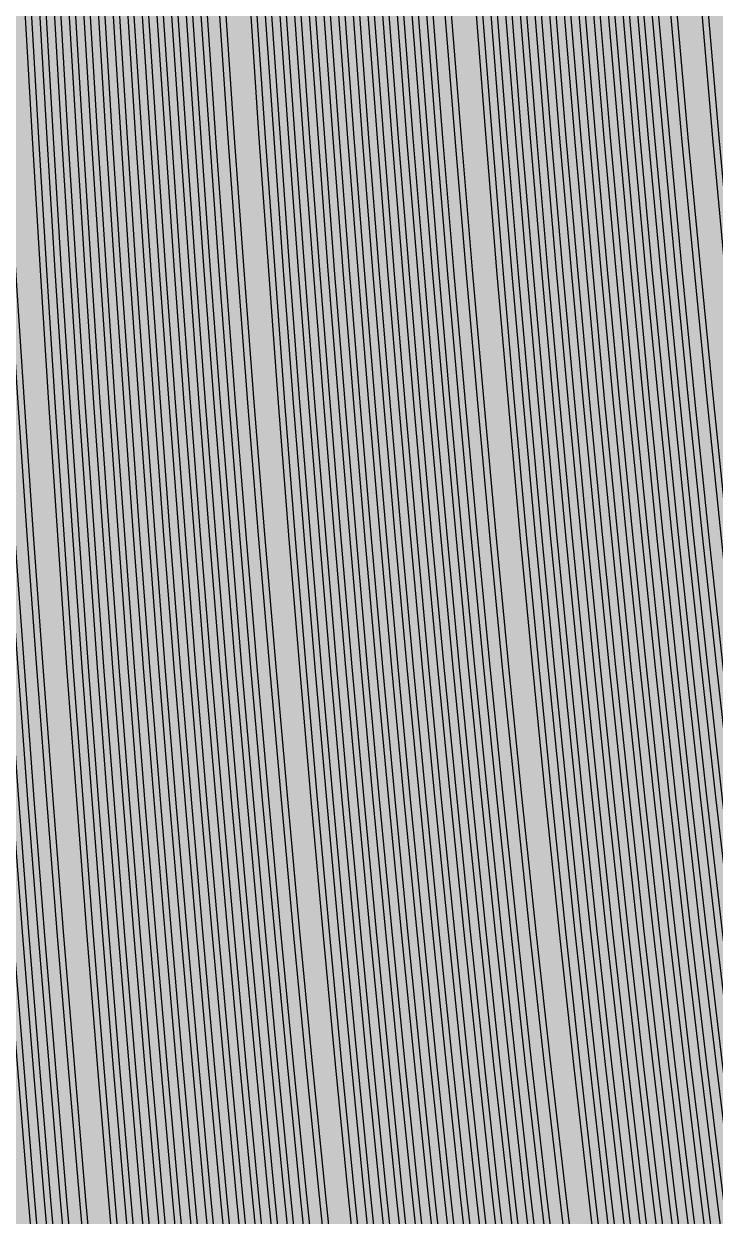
# Model space of a CAD drawing. Header units: metres. Extents: x -7231 to 10969, y -37556 to 1873.
# Drawn here: x 2076 to 2306, y -1158.1 to -761.4 of the extents above; entities that cross this region are included whole.
import ezdxf

# ---------------------------------------------------------------- set-up
doc = ezdxf.new("R2010")
doc.units = ezdxf.units.M
doc.layers.add('Metal1', color=4, linetype='CONTINUOUS')
doc.layers.add('Polyimide', color=7, linetype='CONTINUOUS')

msp = doc.modelspace()

# ---------------------------------------------------------------- hatches: boundary and pattern name
at = {"layer": 'Polyimide'}
msp.add_hatch(color=7, dxfattribs=at).paths.add_polyline_path([(4065.69, -468), (4066.67, -501.99), (4068.51, -535.99), (4071.41, -569.99), (4075.54, -603.99), (4081.04, -637.99), (4088.01, -671.99), (4096.52, -705.98), (4106.62, -739.98), (4118.33, -773.98), (4131.63, -807.98), (4146.49, -841.98), (4162.87, -875.98), (4180.68, -909.97), (4199.83, -943.97), (4220.22, -977.97), (4241.73, -1011.97), (4264.21, -1045.97), (4287.52, -1079.96), (4311.51, -1113.96), (4336.01, -1147.96), (4360.86, -1181.96), (4385.88, -1215.96), (4410.89, -1249.96), (4435.74, -1283.95), (4460.24, -1317.95), (4484.23, -1351.95), (4507.54, -1385.95), (4530.02, -1419.95), (4551.53, -1453.94), (4571.92, -1487.94), (4591.07, -1521.94), (4608.88, -1555.94), (4625.26, -1589.94), (4640.12, -1623.94), (4653.42, -1657.93), (4665.13, -1691.93), (4675.23, -1725.93), (4683.74, -1759.93), (4690.71, -1793.93), (4696.21, -1827.93), (4700.34, -1861.92), (4703.24, -1895.92), (4705.08, -1929.92), (4706.06, -1963.92), (4706.44, -1997.92), (4706.5, -2031.91), (4706.5, -4793.02), (4709.95, -4838.39), (4720.22, -4882.71), (4737.08, -4924.98), (4760.13, -4964.2), (4788.85, -4999.49), (4822.58, -5030.03), (4860.53, -5055.12), (4901.85, -5074.18), (4901.85, -5074.18), (4970.68, -5105.23), (5034.7, -5145.26), (5092.76, -5193.54), (5143.8, -5249.19), (5186.89, -5311.2), (5221.24, -5378.44), (5246.23, -5449.69), (5261.41, -5523.66), (5266.5, -5599), (5261.41, -5674.34), (5246.23, -5748.31), (5221.24, -5819.56), (5186.89, -5886.8), (5143.8, -5948.81), (5092.76, -6004.46), (5034.7, -6052.74), (4970.68, -6092.77), (4901.85, -6123.82), (4860.53, -6142.88), (4822.58, -6167.97), (4788.85, -6198.51), (4760.13, -6233.8), (4737.08, -6273.02), (4720.22, -6315.29), (4709.95, -6359.61), (4706.5, -6404.98), (4706.5, -9221.52), (4709.95, -9266.88), (4720.22, -9311.21), (4737.08, -9353.47), (4760.13, -9392.7), (4788.85, -9427.98), (4822.58, -9458.52), (4860.53, -9483.61), (4901.85, -9502.67), (4970.68, -9533.72), (5034.7, -9573.75), (5092.76, -9622.03), (5143.8, -9677.68), (5186.89, -9739.69), (5221.24, -9806.94), (5246.23, -9878.19), (5261.41, -9952.16), (5266.5, -10027.49), (5261.41, -10102.83), (5246.23, -10176.8), (5221.24, -10248.05), (5186.89, -10315.3), (5143.8, -10377.31), (5092.76, -10432.96), (5034.7, -10481.24), (4970.68, -10521.27), (4901.85, -10552.32), (4860.53, -10571.38), (4822.58, -10596.46), (4788.85, -10627), (4760.13, -10662.29), (4737.08, -10701.52), (4720.22, -10743.78), (4709.95, -10788.1), (4706.5, -10833.47), (4706.5, -13650.01), (4709.95, -13695.38), (4720.22, -13739.7), (4737.08, -13781.96), (4760.13, -13821.19), (4788.85, -13856.48), (4822.58, -13887.02), (4860.53, -13912.11), (4901.85, -13931.17), (4970.68, -13962.22), (5034.7, -14002.25), (5092.76, -14050.53), (5143.8, -14106.18), (5186.89, -14168.19), (5221.24, -14235.43), (5246.23, -14306.68), (5261.41, -14380.65), (5266.5, -14455.99), (5261.41, -14531.33), (5246.23, -14605.29), (5221.24, -14676.55), (5186.89, -14743.79), (5143.8, -14805.8), (5092.76, -14861.45), (5034.7, -14909.73), (4970.68, -14949.76), (4901.85, -14980.81), (4860.53, -14999.87), (4822.58, -15024.96), (4788.85, -15055.5), (4760.13, -15090.79), (4737.08, -15130.01), (4720.22, -15172.27), (4709.95, -15216.6), (4706.5, -15261.97), (4706.5, -15455.99), (4720.95, -15750.04), (4764.14, -16041.26), (4835.68, -16326.84), (4934.86, -16604.04), (5060.74, -16870.18), (5212.09, -17122.7), (5387.47, -17359.17), (5585.18, -17577.31), (5803.32, -17775.02), (6039.79, -17950.4), (6292.31, -18101.75), (6558.45, -18227.63), (6835.65, -18326.81), (7121.23, -18398.34), (7412.45, -18441.54), (7706.5, -18455.99), (9969.01, -18455.99), (10047.42, -18459.84), (10125.08, -18471.36), (10201.23, -18490.44), (10275.15, -18516.89), (10346.12, -18550.45), (10413.46, -18590.81), (10476.52, -18637.58), (10534.69, -18690.3), (10587.41, -18748.47), (10634.18, -18811.53), (10674.54, -18878.87), (10708.11, -18949.84), (10734.56, -19023.76), (10753.63, -19099.92), (10765.15, -19177.58), (10769.01, -19255.99), (10769.01, -20895.8), (10730.24, -20951.41), (10694.6, -21009.08), (10662.21, -21068.63), (10633.17, -21129.89), (10607.55, -21192.66), (10585.45, -21256.74), (10566.93, -21321.96), (10552.05, -21388.09), (10540.84, -21454.95), (10533.35, -21522.33), (10529.6, -21590.02), (10529.6, -21657.81), (10533.35, -21725.5), (10540.84, -21792.87), (10552.05, -21859.73), (10566.93, -21925.87), (10585.45, -21991.08), (10607.55, -22055.17), (10633.17, -22117.94), (10662.21, -22179.19), (10694.6, -22238.74), (10730.24, -22296.41), (10769.01, -22352.03), (10769.01, -32454.24), (10728.74, -32510.49), (10691.72, -32568.92), (10658.05, -32629.35), (10627.85, -32691.58), (10601.2, -32755.42), (10578.21, -32820.67), (10558.93, -32887.1), (10543.44, -32954.52), (10531.77, -33022.71), (10523.97, -33091.44), (10520.07, -33160.51), (10520.07, -33229.69), (10523.97, -33298.75), (10531.77, -33367.49), (10543.44, -33435.67), (10558.93, -33503.09), (10578.21, -33569.53), (10601.2, -33634.77), (10627.85, -33698.61), (10658.05, -33760.85), (10691.72, -33821.28), (10728.74, -33879.71), (10769.01, -33935.96), (10769.01, -36556), (10765.15, -36634.41), (10753.63, -36712.07), (10734.56, -36788.23), (10708.11, -36862.15), (10674.54, -36933.12), (10634.18, -37000.46), (10587.41, -37063.51), (10534.69, -37121.69), (10476.52, -37174.41), (10413.46, -37221.18), (10346.12, -37261.54), (10275.15, -37295.1), (10201.23, -37321.55), (10125.08, -37340.63), (10047.42, -37352.15), (9969.01, -37356), (-6231.01, -37356), (-6309.42, -37352.15), (-6387.08, -37340.63), (-6463.23, -37321.55), (-6537.15, -37295.1), (-6608.12, -37261.54), (-6675.46, -37221.18), (-6738.52, -37174.41), (-6796.69, -37121.69), (-6849.41, -37063.51), (-6896.18, -37000.46), (-6936.54, -36933.12), (-6970.11, -36862.15), (-6996.56, -36788.23), (-7015.63, -36712.07), (-7027.15, -36634.41), (-7031.01, -36556), (-7031.01, -33936), (-6990.74, -33879.75), (-6953.7, -33821.31), (-6920.03, -33760.88), (-6889.82, -33698.64), (-6863.18, -33634.8), (-6840.18, -33569.55), (-6820.9, -33503.11), (-6805.4, -33435.69), (-6793.74, -33367.49), (-6785.94, -33298.75), (-6782.03, -33229.68), (-6782.03, -33160.5), (-6785.94, -33091.43), (-6793.74, -33022.69), (-6805.4, -32954.5), (-6820.9, -32887.07), (-6840.18, -32820.63), (-6863.18, -32755.39), (-6889.82, -32691.54), (-6920.03, -32629.3), (-6953.7, -32568.87), (-6990.74, -32510.43), (-7031.01, -32454.18), (-7031.01, -22364.83), (-6990.74, -22308.58), (-6953.7, -22250.14), (-6920.03, -22189.71), (-6889.82, -22127.47), (-6863.18, -22063.62), (-6840.18, -21998.38), (-6820.9, -21931.94), (-6805.4, -21864.51), (-6793.74, -21796.32), (-6785.94, -21727.58), (-6782.03, -21658.51), (-6782.03, -21589.33), (-6785.94, -21520.26), (-6793.74, -21451.52), (-6805.4, -21383.32), (-6820.9, -21315.9), (-6840.18, -21249.46), (-6863.18, -21184.21), (-6889.82, -21120.37), (-6920.03, -21058.13), (-6953.7, -20997.7), (-6990.74, -20939.26), (-7031.01, -20883.01), (-7031.01, -19255.99), (-7027.15, -19177.58), (-7015.63, -19099.92), (-6996.56, -19023.76), (-6970.11, -18949.84), (-6936.54, -18878.87), (-6896.18, -18811.53), (-6849.41, -18748.47), (-6796.69, -18690.3), (-6738.52, -18637.58), (-6675.46, -18590.81), (-6608.12, -18550.45), (-6537.15, -18516.89), (-6463.23, -18490.44), (-6387.08, -18471.36), (-6309.42, -18459.84), (-6231.01, -18455.99), (-3968.5, -18455.99), (-3674.45, -18441.54), (-3383.23, -18398.34), (-3097.65, -18326.81), (-2820.45, -18227.63), (-2554.31, -18101.75), (-2301.79, -17950.4), (-2065.32, -17775.02), (-1847.18, -17577.31), (-1649.47, -17359.17), (-1474.09, -17122.7), (-1322.74, -16870.18), (-1196.86, -16604.04), (-1097.68, -16326.84), (-1026.14, -16041.26), (-982.95, -15750.04), (-968.5, -15455.99), (-968.5, -15261.97), (-971.95, -15216.6), (-982.22, -15172.27), (-999.08, -15130.01), (-1022.13, -15090.79), (-1050.85, -15055.5), (-1084.58, -15024.96), (-1122.53, -14999.87), (-1163.85, -14980.81), (-1232.68, -14949.76), (-1296.7, -14909.73), (-1354.76, -14861.45), (-1405.8, -14805.8), (-1448.89, -14743.79), (-1483.24, -14676.55), (-1508.23, -14605.29), (-1523.41, -14531.33), (-1528.5, -14455.99), (-1523.41, -14380.65), (-1508.23, -14306.68), (-1483.24, -14235.43), (-1448.89, -14168.19), (-1405.8, -14106.18), (-1354.76, -14050.53), (-1296.7, -14002.25), (-1232.68, -13962.22), (-1163.85, -13931.17), (-1122.53, -13912.11), (-1084.58, -13887.02), (-1050.85, -13856.48), (-1022.13, -13821.19), (-999.08, -13781.96), (-982.22, -13739.7), (-971.95, -13695.38), (-968.5, -13650.01), (-968.5, -12309.64), (-971.95, -12264.27), (-982.22, -12219.94), (-999.08, -12177.68), (-1022.13, -12138.46), (-1050.85, -12103.17), (-1084.58, -12072.63), (-1122.53, -12047.54), (-1163.85, -12028.48), (-1232.68, -11997.43), (-1296.7, -11957.4), (-1354.76, -11909.12), (-1405.8, -11853.47), (-1448.89, -11791.46), (-1483.24, -11724.22), (-1508.23, -11652.96), (-1523.41, -11579), (-1528.5, -11503.66), (-1523.41, -11428.32), (-1508.23, -11354.35), (-1483.24, -11283.1), (-1448.89, -11215.86), (-1405.8, -11153.85), (-1354.76, -11098.2), (-1296.7, -11049.92), (-1232.68, -11009.89), (-1163.85, -10978.84), (-1122.53, -10959.78), (-1084.58, -10934.69), (-1050.85, -10904.15), (-1022.13, -10868.86), (-999.08, -10829.63), (-982.22, -10787.37), (-971.95, -10743.05), (-968.5, -10697.68), (-968.5, -9357.31), (-971.95, -9311.94), (-982.22, -9267.62), (-999.08, -9225.35), (-1022.13, -9186.13), (-1050.85, -9150.84), (-1084.58, -9120.3), (-1122.53, -9095.21), (-1163.85, -9076.15), (-1163.85, -9076.15), (-1232.68, -9045.1), (-1296.7, -9005.07), (-1354.76, -8956.79), (-1405.8, -8901.14), (-1448.89, -8839.13), (-1483.24, -8771.89), (-1508.23, -8700.64), (-1523.41, -8626.67), (-1528.5, -8551.33), (-1523.41, -8475.99), (-1508.23, -8402.02), (-1483.24, -8330.77), (-1448.89, -8263.53), (-1405.8, -8201.52), (-1354.76, -8145.87), (-1296.7, -8097.59), (-1232.68, -8057.56), (-1163.85, -8026.51), (-1163.85, -8026.51), (-1122.53, -8007.45), (-1084.58, -7982.36), (-1050.85, -7951.82), (-1022.13, -7916.53), (-999.08, -7877.31), (-982.22, -7835.04), (-971.95, -7790.72), (-968.5, -7745.35), (-968.5, -6404.98), (-971.95, -6359.61), (-982.22, -6315.29), (-999.08, -6273.02), (-1022.13, -6233.8), (-1050.85, -6198.51), (-1084.58, -6167.97), (-1122.53, -6142.88), (-1163.85, -6123.82), (-1163.85, -6123.82), (-1232.68, -6092.77), (-1296.7, -6052.74), (-1354.76, -6004.46), (-1405.8, -5948.81), (-1448.89, -5886.8), (-1483.24, -5819.56), (-1508.23, -5748.31), (-1523.41, -5674.34), (-1528.5, -5599), (-1523.41, -5523.66), (-1508.23, -5449.69), (-1483.24, -5378.44), (-1448.89, -5311.2), (-1405.8, -5249.19), (-1354.76, -5193.54), (-1296.7, -5145.26), (-1232.68, -5105.23), (-1163.85, -5074.18), (-1163.85, -5074.18), (-1122.53, -5055.12), (-1084.58, -5030.03), (-1050.85, -4999.49), (-1022.13, -4964.2), (-999.08, -4924.98), (-982.22, -4882.71), (-971.95, -4838.39), (-968.5, -4793.02), (-968.5, -2031.91), (-968.44, -1997.92), (-968.06, -1963.92), (-967.05, -1929.92), (-965.18, -1895.92), (-962.22, -1861.92), (-958.01, -1827.93), (-952.41, -1793.93), (-945.31, -1759.93), (-936.64, -1725.93), (-926.35, -1691.93), (-914.43, -1657.93), (-900.88, -1623.94), (-885.74, -1589.94), (-869.05, -1555.94), (-850.91, -1521.94), (-831.4, -1487.94), (-810.63, -1453.94), (-788.72, -1419.95), (-765.82, -1385.95), (-742.07, -1351.95), (-717.63, -1317.95), (-692.67, -1283.95), (-667.36, -1249.96), (-641.88, -1215.96), (-616.39, -1181.96), (-591.08, -1147.96), (-566.12, -1113.96), (-541.68, -1079.96), (-517.93, -1045.97), (-495.03, -1011.97), (-473.12, -977.97), (-452.35, -943.97), (-432.84, -909.97), (-414.7, -875.98), (-398.01, -841.98), (-382.87, -807.98), (-369.32, -773.98), (-357.4, -739.98), (-347.11, -705.98), (-338.44, -671.99), (-331.34, -637.99), (-325.74, -603.99), (-321.53, -569.99), (-318.57, -535.99), (-316.7, -501.99), (-315.69, -468), (-315.31, -434), (-315.25, -400), (-315.25, 401), (-315.25, 451), (-315.25, 1644), (-270.25, 1644), (-270.03, 1637.13), (-269.35, 1630.29), (-268.23, 1623.52), (-266.67, 1616.82), (-264.68, 1610.25), (-262.26, 1603.82), (-259.42, 1597.56), (-256.18, 1591.5), (-252.55, 1585.67), (-248.55, 1580.08), (-244.19, 1574.77), (-239.5, 1569.75), (-234.48, 1565.06), (-229.17, 1560.7), (-223.58, 1556.7), (-217.75, 1553.07), (-211.69, 1549.83), (-205.43, 1546.99), (-199, 1544.57), (-192.43, 1542.58), (-185.73, 1541.02), (-178.96, 1539.9), (-172.12, 1539.22), (-165.25, 1539), (-158.38, 1539.22), (-151.54, 1539.9), (-144.77, 1541.02), (-138.07, 1542.58), (-131.5, 1544.57), (-125.07, 1546.99), (-118.81, 1549.83), (-112.75, 1553.07), (-106.92, 1556.7), (-101.33, 1560.7), (-96.02, 1565.06), (-91, 1569.75), (-86.31, 1574.77), (-81.95, 1580.08), (-77.95, 1585.67), (-74.32, 1591.5), (-71.08, 1597.56), (-68.24, 1603.82), (-65.82, 1610.25), (-63.83, 1616.82), (-62.27, 1623.52), (-61.15, 1630.29), (-60.47, 1637.13), (-60.25, 1644), (1853, 1644), (1853, 1573), (3815.25, 1573), (3815.46, 1579.54), (3816.11, 1586.05), (3817.17, 1592.51), (3818.66, 1598.88), (3820.56, 1605.14), (3822.86, 1611.27), (3825.56, 1617.23), (3828.65, 1623), (3832.1, 1628.56), (3835.91, 1633.88), (3840.07, 1638.93), (3844.54, 1643.71), (3849.32, 1648.18), (3854.37, 1652.34), (3859.69, 1656.15), (3865.25, 1659.6), (3871.02, 1662.69), (3876.98, 1665.39), (3883.11, 1667.69), (3889.37, 1669.59), (3895.74, 1671.08), (3902.2, 1672.14), (3908.71, 1672.79), (3915.25, 1673), (3921.79, 1672.79), (3928.3, 1672.14), (3934.76, 1671.08), (3941.13, 1669.59), (3947.39, 1667.69), (3953.52, 1665.39), (3959.48, 1662.69), (3965.25, 1659.6), (3970.81, 1656.15), (3976.13, 1652.34), (3981.18, 1648.18), (3985.96, 1643.71), (3990.43, 1638.93), (3994.59, 1633.88), (3998.4, 1628.56), (4001.85, 1623), (4004.94, 1617.23), (4007.64, 1611.27), (4009.94, 1605.14), (4011.84, 1598.88), (4013.33, 1592.51), (4014.39, 1586.05), (4015.04, 1579.54), (4015.25, 1573), (4065.25, 1573), (4065.25, 451), (4065.25, 401), (4065.25, -400), (4065.31, -434), (4065.69, -468)])

# ---------------------------------------------------------------- linework, layer by layer
at = {"layer": 'Metal1'}
for points in [[(2102.37, -1415.75), (2097.84, -1371.73), (2093.46, -1327.71), (2089.24, -1283.68), (2085.17, -1239.66), (2081.26, -1195.64), (2077.49, -1151.62), (2073.87, -1107.59), (2070.39, -1063.57), (2067.06, -1019.55), (2063.87, -975.53), (2060.83, -931.51), (2057.92, -887.48), (2055.15, -843.46), (2052.52, -799.44), (2050.02, -755.42)], [(2052.02, -755.31), (2054.51, -799.32), (2057.14, -843.34), (2059.91, -887.35), (2062.82, -931.37), (2065.87, -975.39), (2069.06, -1019.4), (2072.39, -1063.42), (2075.86, -1107.43), (2079.48, -1151.45), (2083.25, -1195.47), (2087.17, -1239.48), (2091.23, -1283.5), (2095.45, -1327.51), (2099.83, -1371.53), (2104.36, -1415.54)], [(2108.1, -1415.75), (2103.5, -1371.73), (2099.05, -1327.71), (2094.76, -1283.69), (2090.63, -1239.66), (2086.64, -1195.64), (2082.81, -1151.62), (2079.13, -1107.6), (2075.6, -1063.57), (2072.22, -1019.55), (2068.98, -975.53), (2065.88, -931.51), (2062.92, -887.48), (2060.11, -843.46), (2057.43, -799.44), (2054.89, -755.42)], [(2056.89, -755.31), (2059.43, -799.32), (2062.1, -843.34), (2064.92, -887.35), (2067.87, -931.37), (2070.97, -975.39), (2074.21, -1019.4), (2077.6, -1063.42), (2081.13, -1107.43), (2084.81, -1151.45), (2088.64, -1195.46), (2092.62, -1239.48), (2096.75, -1283.5), (2101.04, -1327.51), (2105.49, -1371.53), (2110.09, -1415.54)], [(2113.83, -1415.76), (2109.16, -1371.73), (2104.64, -1327.71), (2100.28, -1283.69), (2096.08, -1239.66), (2092.03, -1195.64), (2088.14, -1151.62), (2084.4, -1107.6), (2080.81, -1063.58), (2077.37, -1019.55), (2074.08, -975.53), (2070.93, -931.51), (2067.93, -887.49), (2065.06, -843.46), (2062.35, -799.44), (2059.77, -755.42)], [(2061.76, -755.31), (2064.34, -799.32), (2067.06, -843.34), (2069.92, -887.35), (2072.92, -931.37), (2076.07, -975.38), (2079.36, -1019.4), (2082.8, -1063.42), (2086.39, -1107.43), (2090.13, -1151.45), (2094.02, -1195.46), (2098.07, -1239.48), (2102.27, -1283.49), (2106.63, -1327.51), (2111.14, -1371.52), (2115.82, -1415.54)], [(2120.33, -1415.76), (2115.62, -1371.73), (2111.07, -1327.71), (2106.69, -1283.69), (2102.46, -1239.67), (2098.39, -1195.64), (2094.47, -1151.62), (2090.71, -1107.6), (2087.09, -1063.58), (2083.63, -1019.55), (2080.32, -975.53), (2077.15, -931.51), (2074.13, -887.49), (2071.25, -843.46), (2068.51, -799.44), (2065.92, -755.42)], [(2067.91, -755.3), (2070.51, -799.32), (2073.24, -843.34), (2076.12, -887.35), (2079.14, -931.37), (2082.31, -975.38), (2085.63, -1019.4), (2089.09, -1063.42), (2092.7, -1107.43), (2096.46, -1151.45), (2100.38, -1195.46), (2104.45, -1239.48), (2108.68, -1283.49), (2113.06, -1327.51), (2117.61, -1371.52), (2122.32, -1415.54)], [(2129.35, -1415.75), (2124.76, -1371.73), (2120.33, -1327.71), (2116.06, -1283.69), (2111.94, -1239.66), (2107.97, -1195.64), (2104.15, -1151.62), (2100.48, -1107.6), (2096.96, -1063.57), (2093.59, -1019.55), (2090.35, -975.53), (2087.27, -931.51), (2084.32, -887.48), (2081.51, -843.46), (2078.85, -799.44), (2076.32, -755.42)], [(2078.32, -755.31), (2080.84, -799.32), (2083.51, -843.34), (2086.32, -887.35), (2089.26, -931.37), (2092.35, -975.39), (2095.58, -1019.4), (2098.95, -1063.42), (2102.47, -1107.43), (2106.14, -1151.45), (2109.96, -1195.46), (2113.93, -1239.48), (2118.05, -1283.5), (2122.32, -1327.51), (2126.75, -1371.53), (2131.34, -1415.54)], [(2135.09, -1415.76), (2130.42, -1371.73), (2125.92, -1327.71), (2121.57, -1283.69), (2117.39, -1239.66), (2113.35, -1195.64), (2109.47, -1151.62), (2105.75, -1107.6), (2102.17, -1063.57), (2098.74, -1019.55), (2095.46, -975.53), (2092.32, -931.51), (2089.32, -887.49), (2086.47, -843.46), (2083.76, -799.44), (2081.19, -755.42)], [(2083.19, -755.31), (2085.76, -799.32), (2088.47, -843.34), (2091.32, -887.35), (2094.31, -931.37), (2097.45, -975.38), (2100.73, -1019.4), (2104.16, -1063.42), (2107.74, -1107.43), (2111.47, -1151.45), (2115.35, -1195.46), (2119.38, -1239.48), (2123.56, -1283.49), (2127.91, -1327.51), (2132.41, -1371.53), (2137.08, -1415.54)], [(2140.82, -1415.76), (2136.08, -1371.73), (2131.51, -1327.71), (2127.09, -1283.69), (2122.84, -1239.67), (2118.74, -1195.64), (2114.8, -1151.62), (2111.01, -1107.6), (2107.38, -1063.58), (2103.89, -1019.55), (2100.56, -975.53), (2097.37, -931.51), (2094.33, -887.49), (2091.43, -843.46), (2088.68, -799.44), (2086.07, -755.42)], [(2088.06, -755.3), (2090.67, -799.32), (2093.43, -843.34), (2096.32, -887.35), (2099.36, -931.37), (2102.55, -975.38), (2105.89, -1019.4), (2109.37, -1063.41), (2113.01, -1107.43), (2116.79, -1151.45), (2120.73, -1195.46), (2124.83, -1239.48), (2129.08, -1283.49), (2133.5, -1327.51), (2138.07, -1371.52), (2142.81, -1415.54)], [(2146.56, -1415.76), (2141.74, -1371.74), (2137.09, -1327.71), (2132.61, -1283.69), (2128.29, -1239.67), (2124.13, -1195.64), (2120.12, -1151.62), (2116.28, -1107.6), (2112.59, -1063.58), (2109.05, -1019.55), (2105.66, -975.53), (2102.42, -931.51), (2099.33, -887.49), (2096.39, -843.47), (2093.59, -799.44), (2090.94, -755.42)], [(2092.94, -755.3), (2095.59, -799.32), (2098.38, -843.34), (2101.33, -887.35), (2104.42, -931.37), (2107.65, -975.38), (2111.04, -1019.4), (2114.58, -1063.41), (2118.27, -1107.43), (2122.12, -1151.44), (2126.12, -1195.46), (2130.28, -1239.48), (2134.6, -1283.49), (2139.08, -1327.51), (2143.73, -1371.52), (2148.54, -1415.54)], [(2152.29, -1415.76), (2147.4, -1371.74), (2142.68, -1327.71), (2138.13, -1283.69), (2133.74, -1239.67), (2129.51, -1195.65), (2125.45, -1151.62), (2121.54, -1107.6), (2117.79, -1063.58), (2114.2, -1019.56), (2110.76, -975.53), (2107.47, -931.51), (2104.34, -887.49), (2101.35, -843.47), (2098.51, -799.44), (2095.81, -755.42)], [(2097.81, -755.3), (2100.5, -799.32), (2103.34, -843.33), (2106.33, -887.35), (2109.47, -931.37), (2112.75, -975.38), (2116.19, -1019.4), (2119.79, -1063.41), (2123.54, -1107.43), (2127.44, -1151.44), (2131.51, -1195.46), (2135.73, -1239.47), (2140.12, -1283.49), (2144.67, -1327.51), (2149.39, -1371.52), (2154.28, -1415.54)], [(2158.02, -1415.76), (2153.06, -1371.74), (2148.27, -1327.72), (2143.65, -1283.69), (2139.19, -1239.67), (2134.9, -1195.65), (2130.77, -1151.63), (2126.81, -1107.6), (2123, -1063.58), (2119.35, -1019.56), (2115.86, -975.53), (2112.52, -931.51), (2109.34, -887.49), (2106.31, -843.47), (2103.42, -799.44), (2100.69, -755.42)], [(2102.68, -755.3), (2105.42, -799.32), (2108.3, -843.33), (2111.33, -887.35), (2114.52, -931.36), (2117.86, -975.38), (2121.35, -1019.4), (2125, -1063.41), (2128.8, -1107.43), (2132.77, -1151.44), (2136.89, -1195.46), (2141.18, -1239.47), (2145.64, -1283.49), (2150.26, -1327.5), (2155.05, -1371.52), (2160.01, -1415.53)], [(2163.76, -1415.76), (2158.72, -1371.74), (2153.86, -1327.72), (2149.16, -1283.69), (2144.64, -1239.67), (2140.29, -1195.65), (2136.1, -1151.63), (2132.07, -1107.6), (2128.21, -1063.58), (2124.51, -1019.56), (2120.96, -975.54), (2117.58, -931.51), (2114.34, -887.49), (2111.26, -843.47), (2108.34, -799.45), (2105.56, -755.42)], [(2107.56, -755.3), (2110.33, -799.32), (2113.26, -843.33), (2116.34, -887.35), (2119.57, -931.36), (2122.96, -975.38), (2126.5, -1019.39), (2130.2, -1063.41), (2134.07, -1107.43), (2138.09, -1151.44), (2142.28, -1195.46), (2146.63, -1239.47), (2151.15, -1283.49), (2155.84, -1327.5), (2160.71, -1371.52), (2165.74, -1415.53)], [(2169.49, -1415.77), (2164.38, -1371.74), (2159.44, -1327.72), (2154.68, -1283.7), (2150.09, -1239.67), (2145.68, -1195.65), (2141.42, -1151.63), (2137.34, -1107.61), (2133.42, -1063.58), (2129.66, -1019.56), (2126.06, -975.54), (2122.63, -931.51), (2119.35, -887.49), (2116.22, -843.47), (2113.25, -799.45), (2110.44, -755.42)], [(2112.43, -755.3), (2115.25, -799.32), (2118.22, -843.33), (2121.34, -887.35), (2124.62, -931.36), (2128.06, -975.38), (2131.65, -1019.39), (2135.41, -1063.41), (2139.33, -1107.42), (2143.42, -1151.44), (2147.67, -1195.45), (2152.08, -1239.47), (2156.67, -1283.49), (2161.43, -1327.5), (2166.37, -1371.52), (2171.48, -1415.53)], [(2175.22, -1415.77), (2170.04, -1371.74), (2165.03, -1327.72), (2160.2, -1283.7), (2155.54, -1239.67), (2151.06, -1195.65), (2146.75, -1151.63), (2142.61, -1107.61), (2138.63, -1063.58), (2134.82, -1019.56), (2131.17, -975.54), (2127.68, -931.52), (2124.35, -887.49), (2121.18, -843.47), (2118.17, -799.45), (2115.31, -755.43)], [(2117.31, -755.3), (2120.16, -799.31), (2123.17, -843.33), (2126.34, -887.35), (2129.67, -931.36), (2133.16, -975.38), (2136.81, -1019.39), (2140.62, -1063.41), (2144.6, -1107.42), (2148.74, -1151.44), (2153.05, -1195.45), (2157.53, -1239.47), (2162.19, -1283.48), (2167.02, -1327.5), (2172.02, -1371.51), (2177.21, -1415.53)], [(2180.96, -1415.77), (2175.7, -1371.75), (2170.62, -1327.72), (2165.72, -1283.7), (2161, -1239.68), (2156.45, -1195.65), (2152.07, -1151.63), (2147.87, -1107.61), (2143.84, -1063.58), (2139.97, -1019.56), (2136.27, -975.54), (2132.73, -931.52), (2129.35, -887.49), (2126.14, -843.47), (2123.08, -799.45), (2120.18, -755.43)], [(2122.18, -755.3), (2125.08, -799.31), (2128.13, -843.33), (2131.35, -887.34), (2134.72, -931.36), (2138.26, -975.38), (2141.96, -1019.39), (2145.83, -1063.41), (2149.86, -1107.42), (2154.07, -1151.44), (2158.44, -1195.45), (2162.99, -1239.47), (2167.71, -1283.48), (2172.61, -1327.5), (2177.68, -1371.51), (2182.94, -1415.53)], [(2186.69, -1415.77), (2181.36, -1371.75), (2176.21, -1327.72), (2171.24, -1283.7), (2166.45, -1239.68), (2161.84, -1195.65), (2157.4, -1151.63), (2153.14, -1107.61), (2149.05, -1063.59), (2145.12, -1019.56), (2141.37, -975.54), (2137.78, -931.52), (2134.36, -887.49), (2131.1, -843.47), (2128, -799.45), (2125.06, -755.43)], [(2127.05, -755.3), (2129.99, -799.31), (2133.09, -843.33), (2136.35, -887.34), (2139.77, -931.36), (2143.36, -975.37), (2147.12, -1019.39), (2151.04, -1063.4), (2155.13, -1107.42), (2159.39, -1151.44), (2163.83, -1195.45), (2168.44, -1239.47), (2173.22, -1283.48), (2178.19, -1327.5), (2183.34, -1371.51), (2188.68, -1415.53)], [(2192.42, -1415.77), (2187.01, -1371.75), (2181.79, -1327.73), (2176.75, -1283.7), (2171.9, -1239.68), (2167.22, -1195.66), (2162.72, -1151.63), (2158.4, -1107.61), (2154.25, -1063.59), (2150.28, -1019.56), (2146.47, -975.54), (2142.83, -931.52), (2139.36, -887.5), (2136.05, -843.47), (2132.91, -799.45), (2129.93, -755.43)], [(2131.93, -755.3), (2134.91, -799.31), (2138.05, -843.33), (2141.35, -887.34), (2144.83, -931.36), (2148.46, -975.37), (2152.27, -1019.39), (2156.25, -1063.4), (2160.39, -1107.42), (2164.71, -1151.43), (2169.21, -1195.45), (2173.89, -1239.46), (2178.74, -1283.48), (2183.78, -1327.49), (2189, -1371.51), (2194.41, -1415.52)], [(2198.16, -1415.77), (2192.67, -1371.75), (2187.38, -1327.73), (2182.27, -1283.7), (2177.35, -1239.68), (2172.61, -1195.66), (2168.05, -1151.63), (2163.67, -1107.61), (2159.46, -1063.59), (2155.43, -1019.57), (2151.57, -975.54), (2147.88, -931.52), (2144.36, -887.5), (2141.01, -843.47), (2137.83, -799.45), (2134.81, -755.43)], [(2136.8, -755.3), (2139.82, -799.31), (2143.01, -843.33), (2146.36, -887.34), (2149.88, -931.36), (2153.56, -975.37), (2157.42, -1019.39), (2161.45, -1063.4), (2165.66, -1107.42), (2170.04, -1151.43), (2174.6, -1195.45), (2179.34, -1239.46), (2184.26, -1283.48), (2189.37, -1327.49), (2194.66, -1371.51), (2200.14, -1415.52)], [(2204.65, -1415.77), (2199.14, -1371.75), (2193.81, -1327.73), (2188.68, -1283.7), (2183.73, -1239.68), (2178.96, -1195.66), (2174.38, -1151.64), (2169.97, -1107.61), (2165.75, -1063.59), (2161.69, -1019.57), (2157.81, -975.54), (2154.1, -931.52), (2150.57, -887.5), (2147.2, -843.47), (2143.99, -799.45), (2140.95, -755.43)], [(2142.95, -755.3), (2145.99, -799.31), (2149.19, -843.33), (2152.56, -887.34), (2156.1, -931.36), (2159.8, -975.37), (2163.68, -1019.39), (2167.74, -1063.4), (2171.96, -1107.42), (2176.37, -1151.43), (2180.95, -1195.45), (2185.72, -1239.46), (2190.67, -1283.48), (2195.8, -1327.49), (2201.12, -1371.51), (2206.63, -1415.52)], [(2213.68, -1415.77), (2208.28, -1371.75), (2203.07, -1327.73), (2198.05, -1283.7), (2193.21, -1239.68), (2188.55, -1195.66), (2184.06, -1151.63), (2179.75, -1107.61), (2175.61, -1063.59), (2171.65, -1019.56), (2167.85, -975.54), (2164.22, -931.52), (2160.76, -887.5), (2157.46, -843.47), (2154.33, -799.45), (2151.36, -755.43)], [(2153.35, -755.3), (2156.32, -799.31), (2159.46, -843.33), (2162.75, -887.34), (2166.22, -931.36), (2169.84, -975.37), (2173.64, -1019.39), (2177.6, -1063.4), (2181.74, -1107.42), (2186.05, -1151.43), (2190.53, -1195.45), (2195.2, -1239.46), (2200.04, -1283.48), (2205.06, -1327.49), (2210.27, -1371.51), (2215.66, -1415.52)], [(2219.41, -1415.77), (2213.94, -1371.75), (2208.66, -1327.73), (2203.57, -1283.7), (2198.66, -1239.68), (2193.93, -1195.66), (2189.38, -1151.63), (2185.01, -1107.61), (2180.82, -1063.59), (2176.8, -1019.57), (2172.95, -975.54), (2169.27, -931.52), (2165.76, -887.5), (2162.42, -843.47), (2159.24, -799.45), (2156.23, -755.43)], [(2158.23, -755.3), (2161.24, -799.31), (2164.42, -843.33), (2167.76, -887.34), (2171.27, -931.36), (2174.94, -975.37), (2178.79, -1019.39), (2182.81, -1063.4), (2187.01, -1107.42), (2191.37, -1151.43), (2195.92, -1195.45), (2200.65, -1239.46), (2205.56, -1283.48), (2210.65, -1327.49), (2215.93, -1371.51), (2221.4, -1415.52)], [(2225.14, -1415.77), (2219.6, -1371.75), (2214.25, -1327.73), (2209.09, -1283.71), (2204.11, -1239.68), (2199.32, -1195.66), (2194.71, -1151.64), (2190.28, -1107.61), (2186.03, -1063.59), (2181.95, -1019.57), (2178.05, -975.54), (2174.32, -931.52), (2170.77, -887.5), (2167.38, -843.48), (2164.16, -799.45), (2161.1, -755.43)], [(2163.1, -755.29), (2166.15, -799.31), (2169.37, -843.33), (2172.76, -887.34), (2176.32, -931.36), (2180.05, -975.37), (2183.95, -1019.39), (2188.02, -1063.4), (2192.27, -1107.42), (2196.7, -1151.43), (2201.31, -1195.45), (2206.1, -1239.46), (2211.07, -1283.48), (2216.24, -1327.49), (2221.59, -1371.51), (2227.13, -1415.52)], [(2230.88, -1415.78), (2225.26, -1371.75), (2219.84, -1327.73), (2214.6, -1283.71), (2209.56, -1239.68), (2204.71, -1195.66), (2200.03, -1151.64), (2195.55, -1107.61), (2191.24, -1063.59), (2187.11, -1019.57), (2183.15, -975.54), (2179.38, -931.52), (2175.77, -887.5), (2172.34, -843.48), (2169.07, -799.45), (2165.98, -755.43)], [(2167.97, -755.29), (2171.07, -799.31), (2174.33, -843.32), (2177.76, -887.34), (2181.37, -931.35), (2185.15, -975.37), (2189.1, -1019.38), (2193.23, -1063.4), (2197.54, -1107.42), (2202.02, -1151.43), (2206.69, -1195.45), (2211.55, -1239.46), (2216.59, -1283.47), (2221.82, -1327.49), (2227.24, -1371.5), (2232.86, -1415.52)], [(2236.61, -1415.78), (2230.92, -1371.75), (2225.42, -1327.73), (2220.12, -1283.71), (2215.01, -1239.68), (2210.09, -1195.66), (2205.36, -1151.64), (2200.81, -1107.62), (2196.45, -1063.59), (2192.26, -1019.57), (2188.26, -975.55), (2184.43, -931.52), (2180.77, -887.5), (2177.3, -843.48), (2173.99, -799.45), (2170.85, -755.43)], [(2172.85, -755.29), (2175.98, -799.31), (2179.29, -843.32), (2182.77, -887.34), (2186.42, -931.35), (2190.25, -975.37), (2194.25, -1019.38), (2198.44, -1063.4), (2202.8, -1107.41), (2207.35, -1151.43), (2212.08, -1195.44), (2217, -1239.46), (2222.11, -1283.47), (2227.41, -1327.49), (2232.9, -1371.5), (2238.59, -1415.52)], [(2242.35, -1415.78), (2236.58, -1371.76), (2231.01, -1327.73), (2225.64, -1283.71), (2220.46, -1239.69), (2215.48, -1195.66), (2210.68, -1151.64), (2206.08, -1107.62), (2201.65, -1063.59), (2197.42, -1019.57), (2193.36, -975.55), (2189.48, -931.52), (2185.78, -887.5), (2182.25, -843.48), (2178.9, -799.46), (2175.73, -755.43)], [(2177.72, -755.29), (2180.9, -799.31), (2184.25, -843.32), (2187.77, -887.34), (2191.47, -931.35), (2195.35, -975.37), (2199.41, -1019.38), (2203.64, -1063.4), (2208.07, -1107.41), (2212.67, -1151.43), (2217.47, -1195.44), (2222.45, -1239.46), (2227.63, -1283.47), (2233, -1327.49), (2238.56, -1371.5), (2244.33, -1415.52)], [(2248.08, -1415.78), (2242.24, -1371.76), (2236.6, -1327.73), (2231.16, -1283.71), (2225.92, -1239.69), (2220.87, -1195.66), (2216.01, -1151.64), (2211.34, -1107.62), (2206.86, -1063.59), (2202.57, -1019.57), (2198.46, -975.55), (2194.53, -931.53), (2190.78, -887.5), (2187.21, -843.48), (2183.82, -799.46), (2180.6, -755.43)], [(2182.59, -755.29), (2185.81, -799.31), (2189.21, -843.32), (2192.77, -887.34), (2196.52, -931.35), (2200.45, -975.37), (2204.56, -1019.38), (2208.85, -1063.4), (2213.33, -1107.41), (2218, -1151.43), (2222.85, -1195.44), (2227.9, -1239.46), (2233.14, -1283.47), (2238.58, -1327.48), (2244.22, -1371.5), (2250.06, -1415.51)], [(2253.81, -1415.78), (2247.9, -1371.76), (2242.19, -1327.74), (2236.68, -1283.71), (2231.37, -1239.69), (2226.25, -1195.67), (2221.33, -1151.64), (2216.61, -1107.62), (2212.07, -1063.6), (2207.72, -1019.57), (2203.56, -975.55), (2199.58, -931.53), (2195.79, -887.5), (2192.17, -843.48), (2188.73, -799.46), (2185.47, -755.43)], [(2187.47, -755.29), (2190.73, -799.31), (2194.16, -843.32), (2197.78, -887.34), (2201.57, -931.35), (2205.55, -975.37), (2209.71, -1019.38), (2214.06, -1063.4), (2218.6, -1107.41), (2223.32, -1151.42), (2228.24, -1195.44), (2233.35, -1239.45), (2238.66, -1283.47), (2244.17, -1327.48), (2249.88, -1371.5), (2255.79, -1415.51)], [(2259.55, -1415.79), (2253.56, -1371.76), (2247.77, -1327.74), (2242.2, -1283.71), (2236.82, -1239.69), (2231.64, -1195.67), (2226.66, -1151.64), (2221.87, -1107.62), (2217.28, -1063.6), (2212.88, -1019.57), (2208.66, -975.55), (2204.63, -931.53), (2200.79, -887.5), (2197.13, -843.48), (2193.65, -799.46), (2190.35, -755.43)], [(2192.34, -755.29), (2195.64, -799.3), (2199.12, -843.32), (2202.78, -887.33), (2206.63, -931.35), (2210.65, -975.36), (2214.87, -1019.38), (2219.27, -1063.39), (2223.86, -1107.41), (2228.65, -1151.42), (2233.63, -1195.44), (2238.8, -1239.45), (2244.18, -1283.47), (2249.76, -1327.48), (2255.54, -1371.5), (2261.53, -1415.51)], [(2265.28, -1415.79), (2259.22, -1371.76), (2253.36, -1327.74), (2247.71, -1283.72), (2242.27, -1239.69), (2237.03, -1195.67), (2231.98, -1151.65), (2227.14, -1107.62), (2222.49, -1063.6), (2218.03, -1019.58), (2213.76, -975.55), (2209.68, -931.53), (2205.79, -887.51), (2202.09, -843.48), (2198.56, -799.46), (2195.22, -755.44)], [(2197.22, -755.29), (2200.56, -799.3), (2204.08, -843.32), (2207.79, -887.33), (2211.68, -931.35), (2215.75, -975.36), (2220.02, -1019.38), (2224.48, -1063.39), (2229.13, -1107.41), (2233.97, -1151.42), (2239.01, -1195.44), (2244.25, -1239.45), (2249.7, -1283.47), (2255.34, -1327.48), (2261.2, -1371.49), (2267.26, -1415.51)], [(2271.01, -1415.79), (2264.87, -1371.76), (2258.95, -1327.74), (2253.23, -1283.72), (2247.72, -1239.69), (2242.41, -1195.67), (2237.31, -1151.65), (2232.4, -1107.62), (2227.7, -1063.6), (2223.18, -1019.58), (2218.86, -975.55), (2214.74, -931.53), (2210.8, -887.51), (2207.04, -843.48), (2203.48, -799.46), (2200.1, -755.44)], [(2202.09, -755.29), (2205.47, -799.3), (2209.04, -843.32), (2212.79, -887.33), (2216.73, -931.35), (2220.86, -975.36), (2225.17, -1019.38), (2229.69, -1063.39), (2234.39, -1107.41), (2239.3, -1151.42), (2244.4, -1195.44), (2249.71, -1239.45), (2255.22, -1283.46), (2260.93, -1327.48), (2266.86, -1371.49), (2272.99, -1415.51)], [(2276.75, -1415.79), (2270.53, -1371.77), (2264.54, -1327.74), (2258.75, -1283.72), (2253.17, -1239.7), (2247.8, -1195.67), (2242.63, -1151.65), (2237.67, -1107.62), (2232.91, -1063.6), (2228.34, -1019.58), (2223.97, -975.55), (2219.79, -931.53), (2215.8, -887.51), (2212, -843.48), (2208.39, -799.46), (2204.97, -755.44)], [(2206.96, -755.29), (2210.39, -799.3), (2214, -843.32), (2217.79, -887.33), (2221.78, -931.35), (2225.96, -975.36), (2230.33, -1019.38), (2234.89, -1063.39), (2239.66, -1107.4), (2244.62, -1151.42), (2249.79, -1195.43), (2255.16, -1239.45), (2260.73, -1283.46), (2266.52, -1327.48), (2272.52, -1371.49), (2278.73, -1415.51)], [(2282.48, -1415.79), (2276.19, -1371.77), (2270.12, -1327.74), (2264.27, -1283.72), (2258.62, -1239.7), (2253.19, -1195.67), (2247.96, -1151.65), (2242.94, -1107.63), (2238.11, -1063.6), (2233.49, -1019.58), (2229.07, -975.56), (2224.84, -931.53), (2220.8, -887.51), (2216.96, -843.49), (2213.31, -799.46), (2209.84, -755.44)], [(2211.84, -755.29), (2215.3, -799.3), (2218.95, -843.32), (2222.8, -887.33), (2226.83, -931.34), (2231.06, -975.36), (2235.48, -1019.37), (2240.1, -1063.39), (2244.92, -1107.4), (2249.95, -1151.42), (2255.17, -1195.43), (2260.61, -1239.45), (2266.25, -1283.46), (2272.1, -1327.48), (2278.17, -1371.49), (2284.46, -1415.5)], [(2288.97, -1415.79), (2282.66, -1371.77), (2276.56, -1327.74), (2270.67, -1283.72), (2265, -1239.7), (2259.54, -1195.67), (2254.29, -1151.65), (2249.24, -1107.63), (2244.4, -1063.6), (2239.75, -1019.58), (2235.31, -975.56), (2231.06, -931.53), (2227, -887.51), (2223.14, -843.49), (2219.47, -799.46), (2215.99, -755.44)], [(2217.99, -755.29), (2221.47, -799.3), (2225.14, -843.31), (2229, -887.33), (2233.05, -931.34), (2237.3, -975.36), (2241.74, -1019.37), (2246.39, -1063.39), (2251.23, -1107.4), (2256.28, -1151.42), (2261.53, -1195.43), (2266.99, -1239.45), (2272.66, -1283.46), (2278.54, -1327.47), (2284.64, -1371.49), (2290.95, -1415.5)], [(2298, -1415.79), (2291.8, -1371.77), (2285.82, -1327.74), (2280.05, -1283.72), (2274.48, -1239.69), (2269.12, -1195.67), (2263.97, -1151.65), (2259.02, -1107.62), (2254.26, -1063.6), (2249.71, -1019.58), (2245.35, -975.55), (2241.18, -931.53), (2237.2, -887.51), (2233.41, -843.48), (2229.81, -799.46), (2226.39, -755.44)], [(2228.39, -755.29), (2231.8, -799.3), (2235.4, -843.32), (2239.19, -887.33), (2243.17, -931.35), (2247.34, -975.36), (2251.7, -1019.38), (2256.25, -1063.39), (2261.01, -1107.4), (2265.96, -1151.42), (2271.11, -1195.43), (2276.47, -1239.45), (2282.03, -1283.46), (2287.8, -1327.48), (2293.78, -1371.49), (2299.98, -1415.51)], [(2303.73, -1415.79), (2297.46, -1371.77), (2291.41, -1327.74), (2285.56, -1283.72), (2279.93, -1239.7), (2274.51, -1195.67), (2269.3, -1151.65), (2264.28, -1107.63), (2259.47, -1063.6), (2254.86, -1019.58), (2250.45, -975.55), (2246.23, -931.53), (2242.2, -887.51), (2238.37, -843.48), (2234.72, -799.46), (2231.27, -755.44)], [(2233.26, -755.29), (2236.72, -799.3), (2240.36, -843.32), (2244.19, -887.33), (2248.22, -931.35), (2252.44, -975.36), (2256.85, -1019.37), (2261.46, -1063.39), (2266.27, -1107.4), (2271.28, -1151.42), (2276.5, -1195.43), (2281.92, -1239.45), (2287.55, -1283.46), (2293.39, -1327.48), (2299.44, -1371.49), (2305.71, -1415.5)], [(2309.47, -1415.79), (2303.12, -1371.77), (2296.99, -1327.75), (2291.08, -1283.72), (2285.38, -1239.7), (2279.9, -1195.67), (2274.62, -1151.65), (2269.55, -1107.63), (2264.68, -1063.6), (2260.01, -1019.58), (2255.55, -975.56), (2251.28, -931.53), (2247.21, -887.51), (2243.33, -843.49), (2239.64, -799.46), (2236.14, -755.44)], [(2238.14, -755.29), (2241.63, -799.3), (2245.32, -843.31), (2249.2, -887.33), (2253.27, -931.34), (2257.54, -975.36), (2262, -1019.37), (2266.67, -1063.39), (2271.54, -1107.4), (2276.61, -1151.42), (2281.88, -1195.43), (2287.37, -1239.45), (2293.06, -1283.46), (2298.97, -1327.47), (2305.1, -1371.49), (2311.45, -1415.5)], [(2315.2, -1415.79), (2308.78, -1371.77), (2302.58, -1327.75), (2296.6, -1283.72), (2290.84, -1239.7), (2285.28, -1195.68), (2279.95, -1151.65), (2274.81, -1107.63), (2269.89, -1063.6), (2265.17, -1019.58), (2260.65, -975.56), (2256.33, -931.53), (2252.21, -887.51), (2248.29, -843.49), (2244.55, -799.46), (2241.02, -755.44)], [(2243.01, -755.28), (2246.55, -799.3), (2250.28, -843.31), (2254.2, -887.33), (2258.32, -931.34), (2262.64, -975.36), (2267.16, -1019.37), (2271.88, -1063.39), (2276.8, -1107.4), (2281.93, -1151.42), (2287.27, -1195.43), (2292.82, -1239.44), (2298.58, -1283.46), (2304.56, -1327.47), (2310.76, -1371.49), (2317.18, -1415.5)], [(2320.93, -1415.8), (2314.44, -1371.77), (2308.17, -1327.75), (2302.12, -1283.72), (2296.29, -1239.7), (2290.67, -1195.68), (2285.27, -1151.65), (2280.08, -1107.63), (2275.1, -1063.61), (2270.32, -1019.58), (2265.75, -975.56), (2261.38, -931.53), (2257.21, -887.51), (2253.24, -843.49), (2249.47, -799.46), (2245.89, -755.44)], [(2247.88, -755.28), (2251.46, -799.3), (2255.24, -843.31), (2259.21, -887.33), (2263.37, -931.34), (2267.74, -975.36), (2272.31, -1019.37), (2277.09, -1063.39), (2282.07, -1107.4), (2287.26, -1151.41), (2292.66, -1195.43), (2298.27, -1239.44), (2304.1, -1283.46), (2310.15, -1327.47), (2316.42, -1371.49), (2322.91, -1415.5)], [(2326.67, -1415.8), (2320.1, -1371.77), (2313.76, -1327.75), (2307.64, -1283.73), (2301.74, -1239.7), (2296.06, -1195.68), (2290.6, -1151.65), (2285.35, -1107.63), (2280.31, -1063.61), (2275.48, -1019.58), (2270.85, -975.56), (2266.43, -931.54), (2262.22, -887.51), (2258.2, -843.49), (2254.38, -799.47), (2250.76, -755.44)], [(2252.76, -755.28), (2256.38, -799.3), (2260.19, -843.31), (2264.21, -887.33), (2268.42, -931.34), (2272.84, -975.36), (2277.46, -1019.37), (2282.29, -1063.38), (2287.33, -1107.4), (2292.58, -1151.41), (2298.04, -1195.43), (2303.72, -1239.44), (2309.62, -1283.46), (2315.74, -1327.47), (2322.08, -1371.48), (2328.65, -1415.5)], [(2332.4, -1415.8), (2325.76, -1371.78), (2319.34, -1327.75), (2313.15, -1283.73), (2307.19, -1239.7), (2301.45, -1195.68), (2295.92, -1151.66), (2290.61, -1107.63), (2285.51, -1063.61), (2280.63, -1019.58), (2275.95, -975.56), (2271.49, -931.54), (2267.22, -887.51), (2263.16, -843.49), (2259.3, -799.47), (2255.64, -755.44)], [(2257.63, -755.28), (2261.29, -799.3), (2265.15, -843.31), (2269.21, -887.33), (2273.48, -931.34), (2277.94, -975.35), (2282.62, -1019.37), (2287.5, -1063.38), (2292.6, -1107.4), (2297.91, -1151.41), (2303.43, -1195.43), (2309.17, -1239.44), (2315.14, -1283.45), (2321.32, -1327.47), (2327.74, -1371.48), (2334.38, -1415.5)], [(2338.14, -1415.8), (2331.42, -1371.78), (2324.93, -1327.75), (2318.67, -1283.73), (2312.64, -1239.7), (2306.83, -1195.68), (2301.25, -1151.66), (2295.88, -1107.63), (2290.72, -1063.61), (2285.78, -1019.59), (2281.06, -975.56), (2276.54, -931.54), (2272.22, -887.51), (2268.12, -843.49), (2264.21, -799.47), (2260.51, -755.44)], [(2262.51, -755.28), (2266.21, -799.3), (2270.11, -843.31), (2274.22, -887.32), (2278.53, -931.34), (2283.04, -975.35), (2287.77, -1019.37), (2292.71, -1063.38), (2297.86, -1107.4), (2303.23, -1151.41), (2308.82, -1195.42), (2314.62, -1239.44), (2320.65, -1283.45), (2326.91, -1327.47), (2333.39, -1371.48), (2340.11, -1415.49)], [(2343.87, -1415.8), (2337.08, -1371.78), (2330.52, -1327.75), (2324.19, -1283.73), (2318.09, -1239.71), (2312.22, -1195.68), (2306.57, -1151.66), (2301.14, -1107.63), (2295.93, -1063.61), (2290.94, -1019.59), (2286.16, -975.56), (2281.59, -931.54), (2277.23, -887.52), (2273.08, -843.49), (2269.13, -799.47), (2265.39, -755.44)], [(2267.38, -755.28), (2271.12, -799.29), (2275.07, -843.31), (2279.22, -887.32), (2283.58, -931.34), (2288.15, -975.35), (2292.93, -1019.37), (2297.92, -1063.38), (2303.13, -1107.39), (2308.55, -1151.41), (2314.2, -1195.42), (2320.07, -1239.44), (2326.17, -1283.45), (2332.5, -1327.46), (2339.05, -1371.48), (2345.84, -1415.49)], [(2349.6, -1415.8), (2342.74, -1371.78), (2336.1, -1327.76), (2329.71, -1283.73), (2323.54, -1239.71), (2317.61, -1195.68), (2311.9, -1151.66), (2306.41, -1107.64), (2301.14, -1063.61), (2296.09, -1019.59), (2291.26, -975.56), (2286.64, -931.54), (2282.23, -887.52), (2278.03, -843.49), (2274.04, -799.47), (2270.26, -755.45)], [(2272.25, -755.28), (2276.04, -799.29), (2280.03, -843.31), (2284.22, -887.32), (2288.63, -931.34), (2293.25, -975.35), (2298.08, -1019.36), (2303.13, -1063.38), (2308.39, -1107.39), (2313.88, -1151.41), (2319.59, -1195.42), (2325.52, -1239.44), (2331.69, -1283.45), (2338.08, -1327.46), (2344.71, -1371.48), (2351.58, -1415.49)], [(2355.34, -1415.81), (2348.39, -1371.78), (2341.69, -1327.76), (2335.23, -1283.73), (2328.99, -1239.71), (2322.99, -1195.69), (2317.22, -1151.66), (2311.67, -1107.64), (2306.35, -1063.61), (2301.25, -1019.59), (2296.36, -975.57), (2291.69, -931.54), (2287.24, -887.52), (2282.99, -843.49), (2278.96, -799.47), (2275.13, -755.45)], [(2277.13, -755.28), (2280.95, -799.29), (2284.98, -843.31), (2289.23, -887.32), (2293.68, -931.34), (2298.35, -975.35), (2303.23, -1019.36), (2308.34, -1063.38), (2313.66, -1107.39), (2319.2, -1151.41), (2324.98, -1195.42), (2330.98, -1239.43), (2337.21, -1283.45), (2343.67, -1327.46), (2350.37, -1371.48), (2357.31, -1415.49)], [(2361.07, -1415.81), (2354.05, -1371.78), (2347.28, -1327.76), (2340.74, -1283.73), (2334.45, -1239.71), (2328.38, -1195.69), (2322.55, -1151.66), (2316.94, -1107.64), (2311.56, -1063.61), (2306.4, -1019.59), (2301.46, -975.57), (2296.74, -931.54), (2292.24, -887.52), (2287.95, -843.49), (2283.87, -799.47), (2280.01, -755.45)], [(2282, -755.28), (2285.87, -799.29), (2289.94, -843.31), (2294.23, -887.32), (2298.73, -931.33), (2303.45, -975.35), (2308.39, -1019.36), (2313.54, -1063.38), (2318.92, -1107.39), (2324.53, -1151.4), (2330.36, -1195.42), (2336.43, -1239.43), (2342.72, -1283.45), (2349.26, -1327.46), (2356.03, -1371.47), (2363.04, -1415.49)], [(2366.8, -1415.81), (2359.71, -1371.79), (2352.87, -1327.76), (2346.26, -1283.74), (2339.9, -1239.71), (2333.77, -1195.69), (2327.87, -1151.66), (2322.2, -1107.64), (2316.77, -1063.62), (2311.55, -1019.59), (2306.56, -975.57), (2301.79, -931.54), (2297.24, -887.52), (2292.91, -843.5), (2288.79, -799.47), (2284.88, -755.45)], [(2286.87, -755.28), (2290.78, -799.29), (2294.9, -843.3), (2299.23, -887.32), (2303.78, -931.33), (2308.55, -975.35), (2313.54, -1019.36), (2318.75, -1063.38), (2324.19, -1107.39), (2329.85, -1151.4), (2335.75, -1195.42), (2341.88, -1239.43), (2348.24, -1283.45), (2354.84, -1327.46), (2361.69, -1371.47), (2368.78, -1415.49)], [(2373.3, -1415.81), (2366.18, -1371.79), (2359.3, -1327.76), (2352.67, -1283.74), (2346.28, -1239.71), (2340.12, -1195.69), (2334.2, -1151.66), (2328.51, -1107.64), (2323.05, -1063.62), (2317.81, -1019.59), (2312.8, -975.57), (2308.01, -931.54), (2303.44, -887.52), (2299.09, -843.5), (2294.95, -799.47), (2291.03, -755.45)], [(2293.02, -755.28), (2296.95, -799.29), (2301.08, -843.3), (2305.43, -887.32), (2310, -931.33), (2314.79, -975.35), (2319.8, -1019.36), (2325.03, -1063.37), (2330.49, -1107.39), (2336.18, -1151.4), (2342.1, -1195.42), (2348.26, -1239.43), (2354.65, -1283.44), (2361.28, -1327.46), (2368.15, -1371.47), (2375.27, -1415.49)], [(2382.32, -1415.81), (2375.32, -1371.78), (2368.56, -1327.76), (2362.04, -1283.73), (2355.76, -1239.71), (2349.7, -1195.69), (2343.88, -1151.66), (2338.29, -1107.64), (2332.92, -1063.61), (2327.77, -1019.59), (2322.84, -975.57), (2318.13, -931.54), (2313.64, -887.52), (2309.36, -843.49), (2305.29, -799.47), (2301.43, -755.45)], [(2303.43, -755.28), (2307.28, -799.29), (2311.35, -843.31), (2315.63, -887.32), (2320.12, -931.33), (2324.83, -975.35), (2329.76, -1019.36), (2334.9, -1063.38), (2340.27, -1107.39), (2345.86, -1151.4), (2351.68, -1195.42), (2357.74, -1239.43), (2364.02, -1283.45), (2370.54, -1327.46), (2377.3, -1371.47), (2384.3, -1415.49)]]:
    msp.add_lwpolyline(points, dxfattribs=at)

doc.saveas('drawing.dxf')
